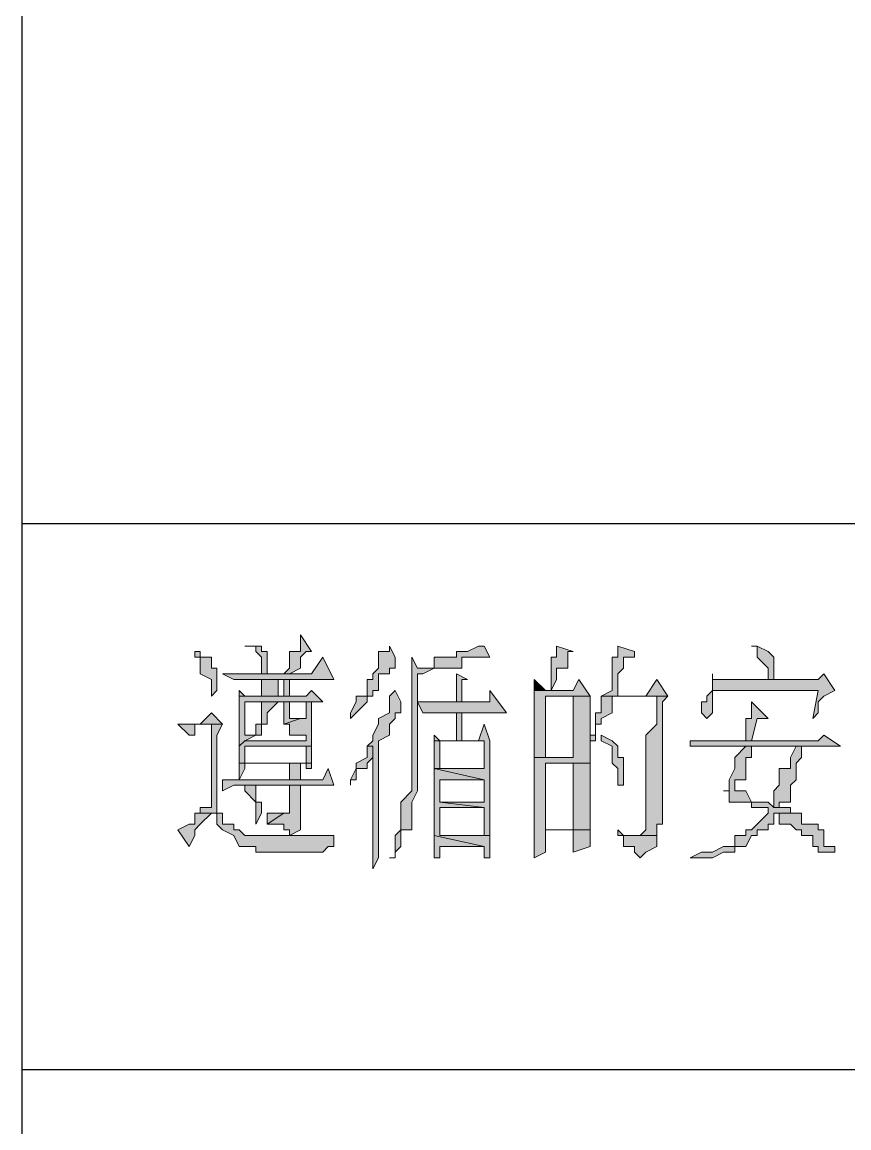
# Model space of a CAD drawing. Header units: millimetres. Extents: x 20 to 821, y 1 to 1134.
# Drawn here: x 557.64 to 584.37, y 1022.63 to 1058.36 of the extents above; entities that cross this region are included whole.
import ezdxf

# ---------------------------------------------------------------- set-up
doc = ezdxf.new("R2010")
doc.units = ezdxf.units.MM
doc.layers.add('1', color=7, linetype='Continuous')

msp = doc.modelspace()

# ---------------------------------------------------------------- hatches: boundary and pattern name
h = msp.add_hatch(color=0)
h.dxf.hatch_style = 2
h.paths.add_polyline_path([(566.64, 1038.561732), (566.64, 1038.021732), (566.28, 1038.021732), (566.28, 1037.481732), (566.1, 1037.301732), (566.28, 1037.301732), (566.64, 1037.481732), (566.64, 1037.841732), (566.82, 1038.021732), (567, 1038.021732)])
h = msp.add_hatch(color=0)
h.dxf.hatch_style = 2
h.paths.add_polyline_path([(563.22, 1038.021732), (563.22, 1037.841732), (563.4, 1037.841732), (563.4, 1037.301732), (563.76, 1037.121732), (563.76, 1036.581732), (563.94, 1036.761732), (563.94, 1037.481732), (563.76, 1037.481732), (563.76, 1037.841732), (563.4, 1037.841732), (563.4, 1038.021732)])
h = msp.add_hatch(color=0)
h.dxf.hatch_style = 2
h.paths.add_polyline_path([(565.2, 1038.201732), (564.84, 1038.201732), (565.2, 1038.201732), (565.2, 1038.021732), (565.38, 1037.841732), (565.38, 1037.301732), (565.56, 1037.301732), (565.56, 1038.021732), (565.38, 1038.021732), (565.38, 1038.201732)])
h = msp.add_hatch(color=0)
h.dxf.hatch_style = 2
h.paths.add_polyline_path([(569.52, 1038.201732), (569.52, 1038.021732), (569.16, 1038.021732), (569.16, 1037.481732), (568.98, 1037.301732), (568.98, 1037.121732), (568.8, 1037.121732), (568.8, 1036.581732), (568.44, 1036.581732), (568.44, 1036.401732), (568.26, 1036.041732), (568.26, 1035.861732), (568.44, 1036.041732), (568.8, 1036.401732), (568.8, 1036.581732), (568.98, 1036.581732), (568.98, 1036.761732), (569.16, 1036.761732), (569.16, 1037.301732), (569.52, 1037.301732), (569.52, 1037.481732), (569.7, 1037.481732), (569.7, 1037.841732)])
h = msp.add_hatch(color=0)
h.dxf.hatch_style = 2
h.paths.add_polyline_path([(572.58, 1038.201732), (572.4, 1038.201732), (572.04, 1038.021732), (571.68, 1038.021732), (571.68, 1037.841732), (570.96, 1037.841732), (570.96, 1037.481732), (570.42, 1037.481732), (571.14, 1037.481732), (571.68, 1037.481732), (571.86, 1037.481732), (571.86, 1037.841732), (572.04, 1037.841732), (572.76, 1037.841732)])
h = msp.add_hatch(color=0)
h.dxf.hatch_style = 2
h.paths.add_polyline_path([(574.92, 1038.201732), (574.92, 1037.841732), (574.74, 1037.841732), (574.74, 1036.761732), (574.92, 1037.121732), (574.92, 1037.481732), (575.28, 1037.481732), (575.28, 1038.021732), (575.46, 1038.021732)])
h = msp.add_hatch(color=0)
h.dxf.hatch_style = 2
h.paths.add_polyline_path([(576.9, 1038.201732), (576.9, 1037.841732), (576.72, 1037.841732), (576.72, 1036.761732), (576.36, 1036.581732), (578.16, 1036.581732), (578.16, 1036.401732), (578.16, 1035.681732), (577.8, 1035.321732), (577.8, 1033.701732), (577.8, 1032.261732), (577.62, 1032.081732), (578.16, 1032.081732), (578.16, 1032.261732), (578.16, 1032.441732), (578.34, 1032.441732), (578.34, 1036.401732), (578.52, 1036.581732), (576.9, 1036.581732), (576.9, 1036.761732), (576.9, 1037.301732), (577.08, 1037.481732), (577.08, 1037.841732), (577.44, 1037.841732), (577.44, 1038.021732)])
h = msp.add_hatch(color=0)
h.dxf.hatch_style = 2
h.paths.add_polyline_path([(581.4, 1038.201732), (581.22, 1038.201732), (581.4, 1038.201732), (581.4, 1037.841732), (581.76, 1037.481732), (581.76, 1037.121732), (581.94, 1037.121732), (581.94, 1037.841732), (581.76, 1038.021732)])
h = msp.add_hatch(color=0)
h.dxf.hatch_style = 2
h.paths.add_polyline_path([(567.36, 1037.841732), (567, 1037.301732), (564.12, 1037.301732), (564.48, 1037.121732), (567.72, 1037.121732)])
h = msp.add_hatch(color=0)
h.dxf.hatch_style = 2
h.paths.add_polyline_path([(570.24, 1037.841732), (570.24, 1033.701732), (570.24, 1033.521732), (569.88, 1033.161732), (569.88, 1032.261732), (569.7, 1032.081732), (569.7, 1031.361732), (569.52, 1031.361732), (569.7, 1031.361732), (569.7, 1031.541732), (569.88, 1031.721732), (569.88, 1032.261732), (570.24, 1032.261732), (570.24, 1033.161732), (570.42, 1033.521732), (570.42, 1037.301732), (570.6, 1037.301732), (570.96, 1037.481732), (571.14, 1037.481732), (570.42, 1037.481732)])
h = msp.add_hatch(color=0)
h.dxf.hatch_style = 2
h.paths.add_polyline_path([(571.68, 1037.301732), (571.68, 1036.401732), (570.42, 1036.401732), (571.86, 1036.401732), (571.86, 1037.121732), (572.04, 1037.121732)])
h = msp.add_hatch(color=0)
h.dxf.hatch_style = 2
h.paths.add_polyline_path([(583.56, 1037.301732), (583.38, 1037.121732), (579.96, 1037.121732), (579.96, 1036.761732), (583.38, 1036.761732), (583.2, 1035.861732), (583.38, 1036.041732), (583.38, 1036.401732), (583.56, 1036.581732), (583.92, 1036.761732)])
h = msp.add_hatch(color=0)
h.dxf.hatch_style = 2
h.paths.add_polyline_path([(579.96, 1037.301732), (579.96, 1036.761732), (579.96, 1037.121732)])
h = msp.add_hatch(color=0)
h.dxf.hatch_style = 2
h.paths.add_polyline_path([(566.28, 1037.121732), (566.1, 1037.121732), (566.1, 1036.581732), (564.84, 1036.581732), (566.28, 1036.581732)])
h = msp.add_hatch(color=0)
h.dxf.hatch_style = 2
h.paths.add_polyline_path([(565.38, 1036.581732), (565.92, 1036.581732), (565.92, 1037.121732), (565.38, 1037.121732)])
h = msp.add_hatch(color=0)
h.dxf.hatch_style = 2
h.paths.add_polyline_path([(574.2, 1037.121732), (574.2, 1036.761732), (574.56, 1036.761732)])
h = msp.add_hatch(color=0)
h.dxf.hatch_style = 2
h.paths.add_polyline_path([(575.64, 1037.121732), (575.46, 1036.761732), (574.2, 1036.761732), (574.2, 1036.581732), (574.2, 1034.601732), (574.56, 1034.601732), (574.56, 1036.581732), (575.46, 1036.581732), (576, 1036.581732)])
h = msp.add_hatch(color=0)
h.dxf.hatch_style = 2
h.paths.add_polyline_path([(578.16, 1037.121732), (577.8, 1036.581732), (576.9, 1036.581732), (578.52, 1036.581732)])
h = msp.add_hatch(color=0)
h.dxf.hatch_style = 2
h.paths.add_polyline_path([(564.66, 1036.761732), (564.66, 1036.581732), (566.28, 1036.581732), (564.84, 1036.581732)])
h = msp.add_hatch(color=0)
h.dxf.hatch_style = 2
h.paths.add_polyline_path([(567, 1036.761732), (566.82, 1036.581732), (564.66, 1036.581732), (564.66, 1036.401732), (564.66, 1034.961732), (564.84, 1035.141732), (565.2, 1035.321732), (564.84, 1035.321732), (564.84, 1036.401732), (567.36, 1036.401732)])
h = msp.add_hatch(color=0)
h.dxf.hatch_style = 2
h.paths.add_polyline_path([(569.7, 1036.761732), (569.52, 1036.581732), (569.52, 1036.041732), (569.16, 1035.861732), (569.16, 1035.681732), (568.98, 1035.321732), (568.98, 1035.141732), (568.8, 1034.961732), (568.98, 1034.961732), (568.98, 1032.441732), (568.98, 1031.001732), (569.16, 1031.361732), (569.16, 1035.141732), (569.52, 1035.321732), (569.52, 1035.681732), (569.7, 1035.861732), (569.7, 1036.041732), (569.88, 1036.041732), (569.88, 1036.401732)])
h = msp.add_hatch(color=0)
h.dxf.hatch_style = 2
h.paths.add_polyline_path([(572.76, 1036.761732), (572.76, 1036.401732), (571.86, 1036.401732), (570.42, 1036.401732), (570.6, 1036.041732), (573.3, 1036.041732)])
h = msp.add_hatch(color=0)
h.dxf.hatch_style = 2
h.paths.add_polyline_path([(576, 1036.581732), (575.46, 1036.581732), (575.46, 1034.601732), (574.2, 1034.601732), (574.2, 1034.421732), (574.2, 1031.361732), (574.56, 1031.541732), (574.56, 1032.261732), (575.46, 1032.261732), (576, 1032.261732), (574.56, 1032.261732), (574.56, 1034.421732), (575.46, 1034.421732), (576, 1034.421732), (576, 1034.601732)])
h = msp.add_hatch(color=0)
h.dxf.hatch_style = 2
h.paths.add_polyline_path([(576.36, 1036.581732), (576.36, 1036.041732), (576.18, 1036.041732), (576.18, 1035.321732), (576, 1035.321732), (576, 1034.961732), (576, 1035.141732), (576.18, 1035.141732), (576.18, 1035.321732), (576.18, 1035.681732), (576.36, 1035.681732), (576.36, 1035.861732), (576.72, 1036.041732), (576.72, 1036.581732), (578.16, 1036.581732)])
h = msp.add_hatch(color=0)
h.dxf.hatch_style = 2
h.paths.add_polyline_path([(579.96, 1036.761732), (579.78, 1036.581732), (579.78, 1036.401732), (579.6, 1036.401732), (579.6, 1036.041732), (579.78, 1035.861732), (579.96, 1036.041732), (579.96, 1036.761732), (583.38, 1036.761732)])
h = msp.add_hatch(color=0)
h.dxf.hatch_style = 2
h.paths.add_polyline_path([(567.36, 1036.401732), (566.82, 1036.401732), (566.82, 1035.861732), (566.64, 1035.861732), (566.1, 1035.681732), (566.28, 1035.681732), (566.28, 1035.321732), (566.82, 1035.321732), (566.82, 1035.141732), (564.84, 1035.141732), (564.66, 1034.961732), (564.66, 1034.421732), (566.82, 1034.421732), (566.82, 1034.241732), (567, 1034.241732), (567, 1034.421732), (564.84, 1034.421732), (564.84, 1034.961732), (566.82, 1034.961732), (567, 1034.961732), (567, 1036.401732)])
h = msp.add_hatch(color=0)
h.dxf.hatch_style = 2
h.paths.add_polyline_path([(565.38, 1036.401732), (565.38, 1035.681732), (565.2, 1035.681732), (565.2, 1035.321732), (564.84, 1035.321732), (565.38, 1035.321732), (565.38, 1035.681732), (565.56, 1035.681732), (565.56, 1035.861732), (565.56, 1036.041732), (565.92, 1036.401732), (566.1, 1036.401732)])
h = msp.add_hatch(color=0)
h.dxf.hatch_style = 2
h.paths.add_polyline_path([(566.28, 1036.401732), (565.38, 1036.401732), (566.1, 1036.401732), (566.1, 1035.681732), (566.64, 1035.861732), (566.28, 1035.861732), (566.28, 1036.041732)])
h = msp.add_hatch(color=0)
h.dxf.hatch_style = 2
h.paths.add_polyline_path([(581.22, 1036.401732), (581.22, 1035.861732), (581.04, 1035.861732), (581.04, 1035.141732), (581.22, 1035.141732), (581.4, 1035.861732), (581.76, 1035.861732)])
h = msp.add_hatch(color=0)
h.dxf.hatch_style = 2
h.paths.add_polyline_path([(563.76, 1036.041732), (563.4, 1035.681732), (562.68, 1035.681732), (563.04, 1035.321732), (563.22, 1035.321732), (563.22, 1035.681732), (564.12, 1035.681732)])
h = msp.add_hatch(color=0)
h.dxf.hatch_style = 2
h.paths.add_polyline_path([(571.86, 1036.041732), (571.68, 1036.041732), (571.68, 1035.141732), (571.14, 1035.141732), (571.86, 1035.141732)])
h = msp.add_hatch(color=0)
h.dxf.hatch_style = 2
h.paths.add_polyline_path([(564.12, 1035.681732), (563.76, 1035.681732), (563.76, 1032.981732), (563.4, 1032.981732), (563.4, 1032.801732), (563.22, 1032.801732), (563.76, 1032.801732), (563.94, 1032.801732), (563.94, 1032.441732), (564.12, 1032.261732), (564.48, 1032.081732), (564.66, 1031.721732), (565.2, 1031.721732), (565.2, 1031.541732), (565.56, 1031.541732), (567.36, 1031.541732), (567.54, 1031.721732), (567.72, 1031.721732), (567.72, 1032.081732), (564.84, 1032.081732), (564.66, 1032.261732), (564.48, 1032.261732), (564.48, 1032.441732), (564.12, 1032.441732), (564.12, 1032.801732), (563.94, 1032.801732), (563.94, 1032.981732), (563.94, 1035.321732)])
h = msp.add_hatch(color=0)
h.dxf.hatch_style = 2
h.paths.add_polyline_path([(572.58, 1035.681732), (572.4, 1035.141732), (570.96, 1035.141732), (572.58, 1035.141732), (572.58, 1034.241732), (571.14, 1034.241732), (570.96, 1034.241732), (572.58, 1033.881732), (572.58, 1033.161732), (571.14, 1033.161732), (572.58, 1032.981732), (572.58, 1032.081732), (571.14, 1032.081732), (572.76, 1032.081732), (572.76, 1032.261732), (572.76, 1035.141732)])
h = msp.add_hatch(color=0)
h.dxf.hatch_style = 2
h.paths.add_polyline_path([(570.96, 1035.321732), (570.96, 1035.141732), (571.86, 1035.141732), (571.14, 1035.141732)])
h = msp.add_hatch(color=0)
h.dxf.hatch_style = 2
h.paths.add_polyline_path([(570.96, 1035.141732), (570.96, 1034.241732), (571.14, 1034.241732), (571.14, 1035.141732), (572.58, 1035.141732)])
h = msp.add_hatch(color=0)
h.dxf.hatch_style = 2
h.paths.add_polyline_path([(576.36, 1035.321732), (576.36, 1035.141732), (576.72, 1034.961732), (576.72, 1034.421732), (576.9, 1034.241732), (576.9, 1033.701732), (577.08, 1033.701732), (577.08, 1034.601732), (576.9, 1034.601732), (576.9, 1034.961732), (576.72, 1035.141732)])
h = msp.add_hatch(color=0)
h.dxf.hatch_style = 2
h.paths.add_polyline_path([(583.56, 1035.321732), (583.38, 1035.141732), (579.24, 1035.141732), (579.24, 1034.961732), (584.1, 1034.961732)])
h = msp.add_hatch(color=0)
h.dxf.hatch_style = 2
h.paths.add_polyline_path([(567, 1034.961732), (566.82, 1034.961732), (566.82, 1034.421732), (564.84, 1034.421732), (567, 1034.421732)])
h = msp.add_hatch(color=0)
h.dxf.hatch_style = 2
h.paths.add_polyline_path([(568.8, 1034.961732), (568.8, 1034.601732), (568.44, 1034.421732), (568.44, 1034.241732), (568.26, 1033.881732), (568.26, 1033.701732), (568.26, 1033.881732), (568.44, 1033.881732), (568.44, 1034.241732), (568.8, 1034.241732), (568.8, 1034.421732), (568.98, 1034.601732), (568.98, 1034.961732)])
h = msp.add_hatch(color=0)
h.dxf.hatch_style = 2
h.paths.add_polyline_path([(581.04, 1034.961732), (580.68, 1034.601732), (580.68, 1034.241732), (580.5, 1033.881732), (580.5, 1033.521732), (580.32, 1033.521732), (580.5, 1033.521732), (580.5, 1033.161732), (581.22, 1033.161732), (581.22, 1032.981732), (581.76, 1032.981732), (581.76, 1032.801732), (581.4, 1032.441732), (581.22, 1032.261732), (581.04, 1032.261732), (581.04, 1032.081732), (580.68, 1032.081732), (580.68, 1031.721732), (580.32, 1031.721732), (579.96, 1031.541732), (579.6, 1031.541732), (579.24, 1031.361732), (579.96, 1031.361732), (580.32, 1031.541732), (580.68, 1031.541732), (580.68, 1031.721732), (581.04, 1031.721732), (581.22, 1032.081732), (581.4, 1032.081732), (581.4, 1032.261732), (581.76, 1032.261732), (581.76, 1032.441732), (581.94, 1032.441732), (581.94, 1032.801732), (582.66, 1032.801732), (582.48, 1032.801732), (582.48, 1032.981732), (582.12, 1032.981732), (581.94, 1032.981732), (581.76, 1033.161732), (581.22, 1033.161732), (581.04, 1033.521732), (580.68, 1033.521732), (580.68, 1033.701732), (580.68, 1033.881732), (581.04, 1033.881732), (581.04, 1034.601732), (581.22, 1034.601732), (581.22, 1034.961732), (582.66, 1034.961732)])
h = msp.add_hatch(color=0)
h.dxf.hatch_style = 2
h.paths.add_polyline_path([(582.84, 1034.961732), (581.04, 1034.961732), (582.66, 1034.961732), (582.48, 1034.601732), (582.48, 1034.241732), (582.12, 1034.241732), (582.12, 1033.701732), (581.94, 1033.521732), (581.94, 1032.981732), (582.12, 1032.981732), (582.12, 1033.161732), (582.48, 1033.161732), (582.48, 1033.701732), (582.66, 1033.881732), (582.66, 1034.421732), (582.84, 1034.601732)])
h = msp.add_hatch(color=0)
h.dxf.hatch_style = 2
h.paths.add_polyline_path([(564.66, 1034.421732), (564.66, 1033.881732), (564.84, 1034.241732), (564.84, 1034.421732), (566.28, 1034.421732), (566.82, 1034.421732)])
h = msp.add_hatch(color=0)
h.dxf.hatch_style = 2
h.paths.add_polyline_path([(566.28, 1033.881732), (566.64, 1033.881732), (566.64, 1034.421732), (566.28, 1034.421732)])
h = msp.add_hatch(color=0)
h.dxf.hatch_style = 2
h.paths.add_polyline_path([(576, 1034.421732), (575.46, 1034.421732), (575.46, 1032.261732), (574.56, 1032.261732), (576, 1032.261732)])
h = msp.add_hatch(color=0)
h.dxf.hatch_style = 2
h.paths.add_polyline_path([(567.54, 1034.241732), (567.36, 1033.881732), (564.12, 1033.881732), (564.12, 1033.521732), (564.48, 1033.701732), (567.72, 1033.701732)])
h = msp.add_hatch(color=0)
h.dxf.hatch_style = 2
h.paths.add_polyline_path([(570.96, 1034.241732), (570.96, 1032.081732), (572.58, 1031.721732), (572.58, 1031.361732), (572.76, 1031.361732), (572.76, 1032.081732), (571.14, 1032.081732), (571.14, 1032.981732), (572.58, 1032.981732), (571.14, 1033.161732), (571.14, 1033.881732), (572.58, 1033.881732)])
h = msp.add_hatch(color=0)
h.dxf.hatch_style = 2
h.paths.add_polyline_path([(564.84, 1033.701732), (564.84, 1033.521732), (565.2, 1033.161732), (565.2, 1032.441732), (565.38, 1032.801732), (565.38, 1033.161732), (565.2, 1033.161732), (565.2, 1033.701732)])
h = msp.add_hatch(color=0)
h.dxf.hatch_style = 2
h.paths.add_polyline_path([(566.64, 1033.701732), (566.28, 1033.701732), (566.28, 1032.981732), (566.28, 1032.801732), (566.1, 1032.801732), (565.56, 1032.441732), (566.1, 1032.441732), (566.1, 1032.261732), (566.28, 1032.261732), (566.28, 1032.081732), (566.64, 1032.261732)])
h = msp.add_hatch(color=0)
h.dxf.hatch_style = 2
h.paths.add_polyline_path([(563.22, 1032.801732), (563.22, 1032.441732), (563.04, 1032.441732), (562.68, 1032.261732), (563.04, 1031.721732), (563.22, 1032.081732), (563.22, 1032.261732), (563.4, 1032.441732), (563.76, 1032.801732)])
h = msp.add_hatch(color=0)
h.dxf.hatch_style = 2
h.paths.add_polyline_path([(565.56, 1032.801732), (565.56, 1032.441732), (566.1, 1032.801732)])
h = msp.add_hatch(color=0)
h.dxf.hatch_style = 2
h.paths.add_polyline_path([(582.66, 1032.801732), (581.94, 1032.801732), (582.12, 1032.801732), (582.12, 1032.441732), (582.48, 1032.441732), (582.66, 1032.261732), (582.84, 1032.261732), (582.84, 1032.081732), (583.2, 1032.081732), (583.2, 1031.721732), (583.38, 1031.721732), (583.38, 1031.541732), (583.92, 1031.541732), (583.92, 1031.721732), (583.56, 1031.721732), (583.56, 1032.081732), (583.56, 1032.261732), (583.38, 1032.261732), (583.38, 1032.441732), (583.2, 1032.441732), (582.84, 1032.441732), (582.84, 1032.801732)])
h = msp.add_hatch(color=0)
h.dxf.hatch_style = 2
h.paths.add_polyline_path([(576, 1032.261732), (575.46, 1032.261732), (575.46, 1031.541732), (576, 1031.721732)])
h = msp.add_hatch(color=0)
h.dxf.hatch_style = 2
h.paths.add_polyline_path([(576.9, 1032.261732), (576.9, 1032.081732), (577.08, 1032.081732), (577.08, 1031.721732), (577.44, 1031.721732), (577.44, 1031.541732), (577.62, 1031.361732), (577.8, 1031.541732), (578.16, 1031.721732), (578.16, 1032.081732), (577.62, 1032.081732), (577.08, 1032.081732)])
h = msp.add_hatch(color=0)
h.dxf.hatch_style = 2
h.paths.add_polyline_path([(567.72, 1032.081732), (566.28, 1032.081732)])
h = msp.add_hatch(color=0)
h.dxf.hatch_style = 2
h.paths.add_polyline_path([(570.96, 1032.081732), (570.96, 1031.361732), (571.14, 1031.361732), (571.14, 1031.721732), (572.58, 1031.721732)])

# ---------------------------------------------------------------- linework, layer by layer
at = {"layer": '1', "color": 0, "lineweight": 25}
for points in [[(557.64, 0.501732), (557.64, 1133.601732)], [(557.64, 1042.161732), (821.16, 1042.161732)], [(557.64, 1024.521732), (821.16, 1024.521732)]]:
    msp.add_lwpolyline(points, dxfattribs=at)
at = {"layer": '1', "color": 0, "lineweight": 5}
for points in [[(566.64, 1038.561732), (566.64, 1038.021732), (566.28, 1038.021732), (566.28, 1037.481732), (566.1, 1037.301732), (566.28, 1037.301732), (566.64, 1037.481732), (566.64, 1037.841732), (566.82, 1038.021732), (567, 1038.021732), (566.64, 1038.561732)], [(563.22, 1038.021732), (563.22, 1037.841732), (563.4, 1037.841732), (563.4, 1037.301732), (563.76, 1037.121732), (563.76, 1036.581732), (563.94, 1036.761732), (563.94, 1037.481732), (563.76, 1037.481732), (563.76, 1037.841732), (563.4, 1037.841732), (563.4, 1038.021732), (563.22, 1038.021732)], [(565.2, 1038.201732), (564.84, 1038.201732), (565.2, 1038.201732), (565.2, 1038.021732), (565.38, 1037.841732), (565.38, 1037.301732), (565.56, 1037.301732), (565.56, 1038.021732), (565.38, 1038.021732), (565.38, 1038.201732), (565.2, 1038.201732)], [(569.52, 1038.201732), (569.52, 1038.021732), (569.16, 1038.021732), (569.16, 1037.481732), (568.98, 1037.301732), (568.98, 1037.121732), (568.8, 1037.121732), (568.8, 1036.581732), (568.44, 1036.581732), (568.44, 1036.401732), (568.26, 1036.041732), (568.26, 1035.861732), (568.44, 1036.041732), (568.8, 1036.401732), (568.8, 1036.581732), (568.98, 1036.581732), (568.98, 1036.761732), (569.16, 1036.761732), (569.16, 1037.301732), (569.52, 1037.301732), (569.52, 1037.481732), (569.7, 1037.481732), (569.7, 1037.841732), (569.52, 1038.201732)], [(572.58, 1038.201732), (572.4, 1038.201732), (572.04, 1038.021732), (571.68, 1038.021732), (571.68, 1037.841732), (570.96, 1037.841732), (570.96, 1037.481732), (570.42, 1037.481732), (571.14, 1037.481732), (571.68, 1037.481732), (571.86, 1037.481732), (571.86, 1037.841732), (572.04, 1037.841732), (572.76, 1037.841732), (572.58, 1038.201732)], [(574.92, 1038.201732), (574.92, 1037.841732), (574.74, 1037.841732), (574.74, 1036.761732), (574.92, 1037.121732), (574.92, 1037.481732), (575.28, 1037.481732), (575.28, 1038.021732), (575.46, 1038.021732), (574.92, 1038.201732)], [(576.9, 1038.201732), (576.9, 1037.841732), (576.72, 1037.841732), (576.72, 1036.761732), (576.36, 1036.581732), (578.16, 1036.581732), (578.16, 1036.401732), (578.16, 1035.681732), (577.8, 1035.321732), (577.8, 1033.701732), (577.8, 1033.701732), (577.8, 1032.261732), (577.62, 1032.081732), (578.16, 1032.081732), (578.16, 1032.261732), (578.16, 1032.441732), (578.34, 1032.441732), (578.34, 1036.401732), (578.52, 1036.581732), (576.9, 1036.581732), (576.9, 1036.761732), (576.9, 1037.301732), (577.08, 1037.481732), (577.08, 1037.841732), (577.44, 1037.841732), (577.44, 1038.021732), (576.9, 1038.201732)], [(581.4, 1038.201732), (581.22, 1038.201732), (581.4, 1038.201732), (581.4, 1037.841732), (581.76, 1037.481732), (581.76, 1037.121732), (581.94, 1037.121732), (581.94, 1037.841732), (581.76, 1038.021732), (581.4, 1038.201732)], [(567.36, 1037.841732), (567, 1037.301732), (564.12, 1037.301732), (564.48, 1037.121732), (567.72, 1037.121732), (567.36, 1037.841732)], [(570.24, 1037.841732), (570.24, 1033.701732), (570.24, 1033.521732), (569.88, 1033.161732), (569.88, 1032.261732), (569.7, 1032.081732), (569.7, 1031.361732), (569.52, 1031.361732), (569.7, 1031.361732), (569.7, 1031.541732), (569.88, 1031.721732), (569.88, 1032.261732), (570.24, 1032.261732), (570.24, 1033.161732), (570.42, 1033.521732), (570.42, 1037.301732), (570.6, 1037.301732), (570.96, 1037.481732), (571.14, 1037.481732), (570.42, 1037.481732), (570.24, 1037.841732)], [(571.68, 1037.301732), (571.68, 1036.401732), (570.42, 1036.401732), (571.86, 1036.401732), (571.86, 1037.121732), (572.04, 1037.121732), (571.68, 1037.301732)], [(583.56, 1037.301732), (583.38, 1037.121732), (579.96, 1037.121732), (579.96, 1036.761732), (583.38, 1036.761732), (583.2, 1035.861732), (583.38, 1036.041732), (583.38, 1036.401732), (583.56, 1036.581732), (583.92, 1036.761732), (583.56, 1037.301732)], [(579.96, 1037.301732), (579.96, 1036.761732), (579.96, 1037.121732), (579.96, 1037.301732)], [(566.28, 1037.121732), (566.1, 1037.121732), (566.1, 1036.581732), (564.84, 1036.581732), (566.28, 1036.581732), (566.28, 1037.121732)], [(565.38, 1036.581732), (565.92, 1036.581732), (565.92, 1037.121732), (565.38, 1037.121732), (565.38, 1036.581732)], [(574.2, 1037.121732), (574.2, 1036.761732), (574.56, 1036.761732), (574.2, 1037.121732)], [(575.64, 1037.121732), (575.46, 1036.761732), (574.2, 1036.761732), (574.2, 1036.581732), (574.2, 1034.601732), (574.56, 1034.601732), (574.56, 1036.581732), (575.46, 1036.581732), (576, 1036.581732), (575.64, 1037.121732)], [(578.16, 1037.121732), (577.8, 1036.581732), (576.9, 1036.581732), (578.52, 1036.581732), (578.16, 1037.121732)], [(564.66, 1036.761732), (564.66, 1036.581732), (566.28, 1036.581732), (564.84, 1036.581732), (564.66, 1036.761732)], [(567, 1036.761732), (566.82, 1036.581732), (564.66, 1036.581732), (564.66, 1036.401732), (564.66, 1034.961732), (564.84, 1035.141732), (565.2, 1035.321732), (564.84, 1035.321732), (564.84, 1036.401732), (567.36, 1036.401732), (567, 1036.761732)], [(569.7, 1036.761732), (569.52, 1036.581732), (569.52, 1036.041732), (569.16, 1035.861732), (569.16, 1035.681732), (568.98, 1035.321732), (568.98, 1035.141732), (568.8, 1034.961732), (568.98, 1034.961732), (568.98, 1032.441732), (568.98, 1031.001732), (569.16, 1031.361732), (569.16, 1035.141732), (569.52, 1035.321732), (569.52, 1035.681732), (569.7, 1035.861732), (569.7, 1036.041732), (569.88, 1036.041732), (569.88, 1036.401732), (569.7, 1036.761732)], [(572.76, 1036.761732), (572.76, 1036.401732), (571.86, 1036.401732), (570.42, 1036.401732), (570.6, 1036.041732), (573.3, 1036.041732), (572.76, 1036.761732)], [(576, 1036.581732), (575.46, 1036.581732), (575.46, 1034.601732), (574.2, 1034.601732), (574.2, 1034.421732), (574.2, 1031.361732), (574.56, 1031.541732), (574.56, 1032.261732), (575.46, 1032.261732), (576, 1032.261732), (574.56, 1032.261732), (574.56, 1034.421732), (575.46, 1034.421732), (576, 1034.421732), (576, 1034.601732), (576, 1036.581732)], [(576.36, 1036.581732), (576.36, 1036.041732), (576.18, 1036.041732), (576.18, 1035.321732), (576, 1035.321732), (576, 1034.961732), (576, 1035.141732), (576.18, 1035.141732), (576.18, 1035.321732), (576.18, 1035.681732), (576.36, 1035.681732), (576.36, 1035.861732), (576.72, 1036.041732), (576.72, 1036.581732), (578.16, 1036.581732), (576.36, 1036.581732)], [(579.96, 1036.761732), (579.78, 1036.581732), (579.78, 1036.401732), (579.6, 1036.401732), (579.6, 1036.041732), (579.78, 1035.861732), (579.96, 1036.041732), (579.96, 1036.761732), (583.38, 1036.761732), (579.96, 1036.761732)], [(567.36, 1036.401732), (566.82, 1036.401732), (566.82, 1035.861732), (566.64, 1035.861732), (566.1, 1035.681732), (566.28, 1035.681732), (566.28, 1035.321732), (566.82, 1035.321732), (566.82, 1035.141732), (564.84, 1035.141732), (564.66, 1034.961732), (564.66, 1034.421732), (566.82, 1034.421732), (566.82, 1034.241732), (567, 1034.241732), (567, 1034.421732), (564.84, 1034.421732), (564.84, 1034.961732), (566.82, 1034.961732), (567, 1034.961732), (567, 1036.401732), (567.36, 1036.401732)], [(565.38, 1036.401732), (565.38, 1035.681732), (565.2, 1035.681732), (565.2, 1035.321732), (564.84, 1035.321732), (565.38, 1035.321732), (565.38, 1035.681732), (565.56, 1035.681732), (565.56, 1035.861732), (565.56, 1036.041732), (565.92, 1036.401732), (566.1, 1036.401732), (565.38, 1036.401732)], [(566.28, 1036.401732), (565.38, 1036.401732), (566.1, 1036.401732), (566.1, 1035.681732), (566.64, 1035.861732), (566.28, 1035.861732), (566.28, 1036.041732), (566.28, 1036.401732)], [(581.22, 1036.401732), (581.22, 1035.861732), (581.04, 1035.861732), (581.04, 1035.141732), (581.22, 1035.141732), (581.4, 1035.861732), (581.76, 1035.861732), (581.22, 1036.401732)], [(563.76, 1036.041732), (563.4, 1035.681732), (562.68, 1035.681732), (563.04, 1035.321732), (563.22, 1035.321732), (563.22, 1035.681732), (564.12, 1035.681732), (563.76, 1036.041732)], [(571.86, 1036.041732), (571.68, 1036.041732), (571.68, 1035.141732), (571.14, 1035.141732), (571.86, 1035.141732), (571.86, 1036.041732)], [(564.12, 1035.681732), (563.76, 1035.681732), (563.76, 1032.981732), (563.4, 1032.981732), (563.4, 1032.801732), (563.22, 1032.801732), (563.76, 1032.801732), (563.94, 1032.801732), (563.94, 1032.441732), (564.12, 1032.261732), (564.48, 1032.081732), (564.66, 1031.721732), (565.2, 1031.721732), (565.2, 1031.541732), (565.56, 1031.541732), (565.56, 1031.541732), (567.36, 1031.541732), (567.54, 1031.721732), (567.72, 1031.721732), (567.72, 1032.081732), (564.84, 1032.081732), (564.66, 1032.261732), (564.48, 1032.261732), (564.48, 1032.441732), (564.12, 1032.441732), (564.12, 1032.801732), (563.94, 1032.801732), (563.94, 1032.981732), (563.94, 1035.321732), (564.12, 1035.681732)], [(572.58, 1035.681732), (572.4, 1035.141732), (570.96, 1035.141732), (572.58, 1035.141732), (572.58, 1034.241732), (571.14, 1034.241732), (570.96, 1034.241732), (572.58, 1033.881732), (572.58, 1033.161732), (571.14, 1033.161732), (572.58, 1032.981732), (572.58, 1032.081732), (571.14, 1032.081732), (572.76, 1032.081732), (572.76, 1032.261732), (572.76, 1035.141732), (572.58, 1035.681732)], [(570.96, 1035.321732), (570.96, 1035.141732), (571.86, 1035.141732), (571.14, 1035.141732), (570.96, 1035.321732)], [(570.96, 1035.141732), (570.96, 1034.241732), (571.14, 1034.241732), (571.14, 1035.141732), (572.58, 1035.141732), (570.96, 1035.141732)], [(576.36, 1035.321732), (576.36, 1035.141732), (576.72, 1034.961732), (576.72, 1034.421732), (576.9, 1034.241732), (576.9, 1033.701732), (577.08, 1033.701732), (577.08, 1034.601732), (576.9, 1034.601732), (576.9, 1034.961732), (576.72, 1035.141732), (576.72, 1035.141732), (576.36, 1035.321732)], [(583.56, 1035.321732), (583.38, 1035.141732), (579.24, 1035.141732), (579.24, 1034.961732), (584.1, 1034.961732), (583.56, 1035.321732)], [(567, 1034.961732), (566.82, 1034.961732), (566.82, 1034.421732), (564.84, 1034.421732), (567, 1034.421732), (567, 1034.961732)], [(568.8, 1034.961732), (568.8, 1034.601732), (568.44, 1034.421732), (568.44, 1034.241732), (568.26, 1033.881732), (568.26, 1033.701732), (568.26, 1033.881732), (568.44, 1033.881732), (568.44, 1034.241732), (568.8, 1034.241732), (568.8, 1034.421732), (568.98, 1034.601732), (568.98, 1034.961732), (568.8, 1034.961732)], [(581.04, 1034.961732), (580.68, 1034.601732), (580.68, 1034.241732), (580.5, 1033.881732), (580.5, 1033.521732), (580.32, 1033.521732), (580.5, 1033.521732), (580.5, 1033.161732), (581.22, 1033.161732), (581.22, 1032.981732), (581.76, 1032.981732), (581.76, 1032.801732), (581.4, 1032.441732), (581.4, 1032.441732), (581.22, 1032.261732), (581.04, 1032.261732), (581.04, 1032.081732), (580.68, 1032.081732), (580.68, 1031.721732), (580.32, 1031.721732), (579.96, 1031.541732), (579.6, 1031.541732), (579.24, 1031.361732), (579.96, 1031.361732), (580.32, 1031.541732), (580.68, 1031.541732), (580.68, 1031.721732), (581.04, 1031.721732), (581.22, 1032.081732), (581.4, 1032.081732), (581.4, 1032.261732), (581.76, 1032.261732), (581.76, 1032.441732), (581.94, 1032.441732), (581.94, 1032.801732), (582.66, 1032.801732), (582.48, 1032.801732), (582.48, 1032.981732), (582.12, 1032.981732), (581.94, 1032.981732), (581.76, 1033.161732), (581.22, 1033.161732), (581.04, 1033.521732), (580.68, 1033.521732), (580.68, 1033.701732), (580.68, 1033.881732), (581.04, 1033.881732), (581.04, 1034.601732), (581.22, 1034.601732), (581.22, 1034.961732), (582.66, 1034.961732), (581.04, 1034.961732)], [(582.84, 1034.961732), (581.04, 1034.961732), (582.66, 1034.961732), (582.48, 1034.601732), (582.48, 1034.241732), (582.12, 1034.241732), (582.12, 1033.701732), (581.94, 1033.521732), (581.94, 1032.981732), (582.12, 1032.981732), (582.12, 1033.161732), (582.48, 1033.161732), (582.48, 1033.701732), (582.66, 1033.881732), (582.66, 1034.421732), (582.84, 1034.601732), (582.84, 1034.961732)], [(564.66, 1034.421732), (564.66, 1033.881732), (564.84, 1034.241732), (564.84, 1034.421732), (566.28, 1034.421732), (566.82, 1034.421732), (564.66, 1034.421732)], [(566.28, 1033.881732), (566.64, 1033.881732), (566.64, 1034.421732), (566.28, 1034.421732), (566.28, 1033.881732)], [(576, 1034.421732), (575.46, 1034.421732), (575.46, 1032.261732), (574.56, 1032.261732), (576, 1032.261732), (576, 1034.421732)], [(567.54, 1034.241732), (567.36, 1033.881732), (564.12, 1033.881732), (564.12, 1033.521732), (564.48, 1033.701732), (567.72, 1033.701732), (567.54, 1034.241732)], [(570.96, 1034.241732), (570.96, 1032.081732), (572.58, 1031.721732), (572.58, 1031.361732), (572.76, 1031.361732), (572.76, 1032.081732), (571.14, 1032.081732), (571.14, 1032.981732), (572.58, 1032.981732), (571.14, 1033.161732), (571.14, 1033.881732), (572.58, 1033.881732), (570.96, 1034.241732)], [(564.84, 1033.701732), (564.84, 1033.521732), (565.2, 1033.161732), (565.2, 1032.441732), (565.38, 1032.801732), (565.38, 1033.161732), (565.2, 1033.161732), (565.2, 1033.701732), (564.84, 1033.701732)], [(566.64, 1033.701732), (566.28, 1033.701732), (566.28, 1032.981732), (566.28, 1032.801732), (566.1, 1032.801732), (565.56, 1032.441732), (566.1, 1032.441732), (566.1, 1032.261732), (566.28, 1032.261732), (566.28, 1032.081732), (566.64, 1032.261732), (566.64, 1033.701732)], [(563.22, 1032.801732), (563.22, 1032.441732), (563.04, 1032.441732), (562.68, 1032.261732), (563.04, 1031.721732), (563.22, 1032.081732), (563.22, 1032.261732), (563.4, 1032.441732), (563.76, 1032.801732), (563.22, 1032.801732)], [(565.56, 1032.801732), (565.56, 1032.441732), (566.1, 1032.801732), (565.56, 1032.801732)], [(582.66, 1032.801732), (581.94, 1032.801732), (582.12, 1032.801732), (582.12, 1032.441732), (582.48, 1032.441732), (582.66, 1032.261732), (582.84, 1032.261732), (582.84, 1032.081732), (583.2, 1032.081732), (583.2, 1031.721732), (583.38, 1031.721732), (583.38, 1031.541732), (583.92, 1031.541732), (583.92, 1031.721732), (583.56, 1031.721732), (583.56, 1032.081732), (583.56, 1032.261732), (583.38, 1032.261732), (583.38, 1032.441732), (583.2, 1032.441732), (582.84, 1032.441732), (582.84, 1032.801732), (582.66, 1032.801732)], [(576, 1032.261732), (575.46, 1032.261732), (575.46, 1031.541732), (576, 1031.721732), (576, 1032.261732)], [(576.9, 1032.261732), (576.9, 1032.081732), (577.08, 1032.081732), (577.08, 1031.721732), (577.44, 1031.721732), (577.44, 1031.541732), (577.62, 1031.361732), (577.8, 1031.541732), (578.16, 1031.721732), (578.16, 1032.081732), (577.62, 1032.081732), (577.08, 1032.081732), (576.9, 1032.261732)], [(567.72, 1032.081732), (566.28, 1032.081732), (567.72, 1032.081732)], [(570.96, 1032.081732), (570.96, 1031.361732), (571.14, 1031.361732), (571.14, 1031.721732), (572.58, 1031.721732), (570.96, 1032.081732)]]:
    msp.add_lwpolyline(points, dxfattribs=at)

doc.saveas('drawing.dxf')
